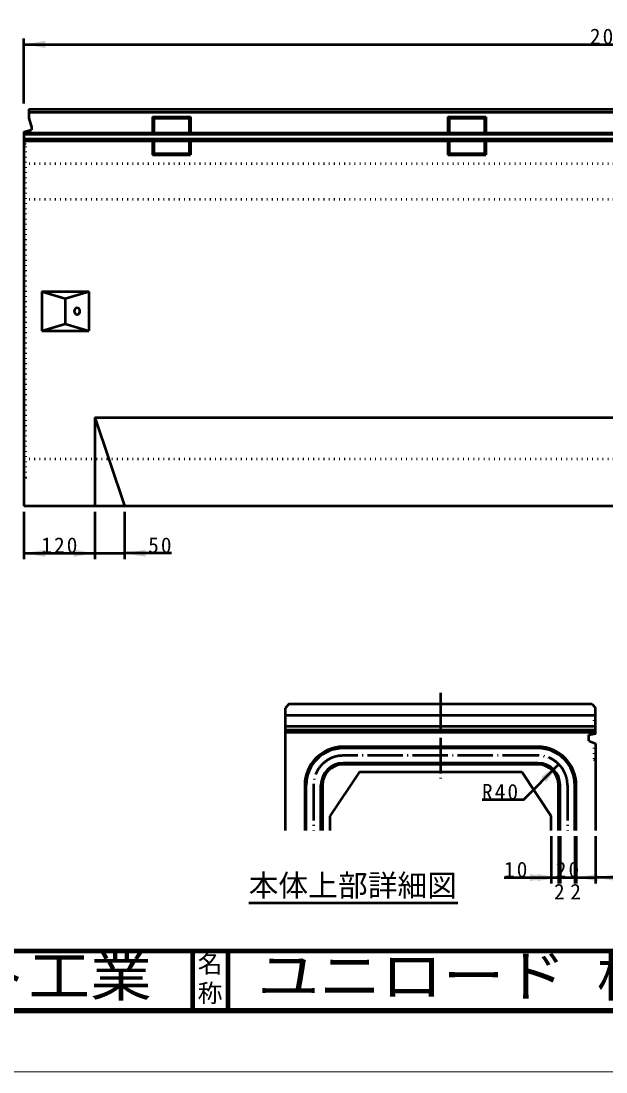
# Model space of a CAD drawing. Units: millimetres, scale not verified. Extents: x -2102 to 2102, y -1485 to 1485.
# Drawn here: x -193 to 798, y -1485 to 295 of the extents above; entities that cross this region are included whole.
import ezdxf
from ezdxf.enums import TextEntityAlignment as Align

# ---------------------------------------------------------------- set-up
doc = ezdxf.new("R2010")
doc.units = ezdxf.units.MM
doc.header["$LTSCALE"] = 5
doc.linetypes.add('DOTTED', pattern=[1.75, 0.25, -1.5])
doc.linetypes.add('LONG_DASHED_DOTTED', pattern=[15.25, 12, -1.5, 0.25, -1.5])
doc.layers.add('0-0_V-nasSTD', color=7, linetype='Continuous', lineweight=35)
doc.layers.add('0-1_0', color=7, linetype='Continuous', lineweight=50)
doc.styles.add('ＭＳ ゴシック', font='')
doc.styles.get('ＭＳ ゴシック').set_extended_font_data('MS Gothic')

msp = doc.modelspace()

# ---------------------------------------------------------------- linework, layer by layer
at = {"layer": '0-0_V-nasSTD', "lineweight": 50}
for p, q in [((261.586, -861.573), (774.086, -861.573)), ((255.336, -880.323), (780.336, -880.323)), ((255.336, -899.073), (780.336, -899.073)), ((255.336, -905.323), (780.336, -905.323)), ((255.336, -909.073), (780.336, -909.073)), ((780.336, -928.271), (780.336, -1075.624))]:
    msp.add_line(p, q, dxfattribs=at)
at = {"layer": '0-0_V-nasSTD', "lineweight": 100}
for p, q in [((97.5, -1280), (97.5, -1380)), ((157.5, -1280), (157.5, -1380))]:
    msp.add_line(p, q, dxfattribs=at)
at = {"layer": '0-0_V-nasSTD', "lineweight": 18}
for points in [[(-2102.5, -1485), (-2102.5, 1485), (2102.5, 1485), (2102.5, -1485)], [(-2002.5, -1385), (-2002.5, 1385), (2002.5, 1385), (2002.5, -1385)]]:
    msp.add_lwpolyline(points, close=True, dxfattribs=at)
at = {"layer": '0-0_V-nasSTD', "lineweight": 100}
msp.add_lwpolyline([(-1997.5, 1380), (-1997.5, -1380), (1997.5, -1380), (1997.5, 1380)], close=True, dxfattribs=at)
at = {"layer": '0-0_V-nasSTD'}
for points in [[(-187.739, 255.892), (-151.739, 249.892), (-151.739, 261.892)], [(-187.739, -606.108), (-151.739, -612.108), (-151.739, -600.108)], [(-103.739, -612.108), (-103.739, -600.108), (-67.739, -606.108)], [(-17.739, -606.108), (18.261, -612.108), (18.261, -600.108)], [(688.493, -984.931), (696.978, -993.416), (718.191, -963.717)], [(669.336, -1161.624), (669.336, -1149.624), (705.336, -1155.624)], [(681.836, -1161.624), (681.836, -1149.624), (717.836, -1155.624)], [(747.836, -1155.624), (783.836, -1161.624), (783.836, -1149.624)], [(780.336, -1155.624), (816.336, -1161.624), (816.336, -1149.624)]]:
    msp.add_solid(points, dxfattribs=at)
at = {"layer": '0-1_0'}
for p, q in [((-187.739, 155.892), (-187.739, 265.892)), ((-187.739, 255.892), (1812.261, 255.892)), ((-179.739, 145.892), (1812.261, 145.892)), ((-179.739, 140.892), (812.261, 140.892)), ((29.961, 133.192), (94.561, 133.192)), ((29.961, 133.192), (32.261, 130.892)), ((29.961, 133.192), (29.961, 105.907)), ((32.261, 130.892), (92.261, 130.892)), ((32.261, 130.892), (32.261, 105.907)), ((92.261, 130.892), (94.561, 133.192)), ((92.261, 130.892), (92.261, 105.907)), ((94.561, 133.192), (94.561, 105.907)), ((529.961, 133.192), (594.561, 133.192)), ((529.961, 133.192), (532.261, 130.892)), ((529.961, 133.192), (529.961, 105.907)), ((532.261, 130.892), (592.261, 130.892)), ((532.261, 130.892), (532.261, 105.907)), ((592.261, 130.892), (594.561, 133.192)), ((592.261, 130.892), (592.261, 105.907)), ((594.561, 133.192), (594.561, 105.907)), ((-187.739, 107.892), (-174.739, 110.892)), ((-187.739, 107.892), (-187.739, -526.108)), ((-187.739, 105.907), (812.261, 105.907)), ((-187.739, 103.892), (812.261, 103.892)), ((-187.739, 95.892), (812.261, 95.892)), ((-187.739, 92.534), (812.261, 92.534)), ((29.961, 92.534), (29.961, 68.592)), ((32.261, 92.534), (32.261, 70.892)), ((92.261, 92.534), (92.261, 70.892)), ((94.561, 92.534), (94.561, 68.592)), ((529.961, 92.534), (529.961, 68.592)), ((532.261, 92.534), (532.261, 70.892)), ((592.261, 92.534), (592.261, 70.892)), ((594.561, 92.534), (594.561, 68.592)), ((29.961, 68.592), (32.261, 70.892)), ((29.961, 68.592), (94.561, 68.592)), ((32.261, 70.892), (92.261, 70.892)), ((92.261, 70.892), (94.561, 68.592)), ((529.961, 68.592), (532.261, 70.892)), ((529.961, 68.592), (594.561, 68.592)), ((532.261, 70.892), (592.261, 70.892)), ((592.261, 70.892), (594.561, 68.592)), ((-157.739, -162.608), (-157.739, -229.608)), ((-157.739, -162.608), (-77.739, -162.608)), ((-117.739, -174.608), (-117.739, -217.608)), ((-77.739, -162.608), (-77.739, -229.608)), ((-157.739, -229.608), (-77.739, -229.608)), ((-67.739, -376.108), (-67.739, -526.108)), ((-67.739, -376.108), (-17.739, -526.108)), ((-67.739, -376.108), (812.261, -376.108)), ((-187.739, -526.108), (1812.261, -526.108)), ((-187.739, -536.108), (-187.739, -616.108)), ((-67.739, -536.108), (-67.739, -616.108)), ((-17.739, -536.108), (-17.739, -616.108)), ((62.261, -606.108), (-17.739, -606.108)), ((261.586, -861.573), (255.336, -867.823)), ((255.336, -1075.624), (255.336, -867.823)), ((774.086, -861.573), (780.336, -867.823)), ((769.086, -924.073), (769.086, -914.073)), ((769.086, -924.073), (780.336, -928.271)), ((682.836, -934.073), (352.836, -934.073)), ((682.836, -936.573), (352.836, -936.573)), ((380.336, -976.573), (330.336, -1051.573)), ((682.836, -961.573), (352.836, -961.573)), ((682.836, -964.073), (352.836, -964.073)), ((380.336, -976.573), (655.336, -976.573)), ((655.336, -976.573), (705.336, -1051.573)), ((658.087, -1023.821), (718.191, -963.717)), ((287.836, -999.073), (287.836, -1075.624)), ((290.336, -1075.624), (290.336, -999.073)), ((315.336, -1075.624), (315.336, -999.073)), ((317.836, -999.073), (317.836, -1075.624)), ((717.836, -1075.624), (717.836, -999.073)), ((720.336, -1075.624), (720.336, -999.073)), ((745.336, -1075.624), (745.336, -999.073)), ((747.836, -1075.624), (747.836, -999.073)), ((658.087, -1023.821), (588.087, -1023.821)), ((330.336, -1051.573), (330.336, -1075.624)), ((705.336, -1075.624), (705.336, -1051.573)), ((705.336, -1085.624), (705.336, -1165.624)), ((717.836, -1085.624), (717.836, -1165.624)), ((720.336, -1085.624), (720.336, -1165.624)), ((745.336, -1085.624), (745.336, -1165.624)), ((747.836, -1085.624), (747.836, -1165.624)), ((780.336, -1085.624), (780.336, -1165.624)), ((625.336, -1155.624), (705.336, -1155.624)), ((705.336, -1155.624), (717.836, -1155.624)), ((860.336, -1155.624), (780.336, -1155.624)), ((192.868, -1198.458), (546.877, -1198.458))]:
    msp.add_line(p, q, dxfattribs=at)
at = {"layer": '0-1_0', "linetype": 'DOTTED'}
for p, q in [((-184.739, 85.892), (-187.739, 87.892)), ((-184.739, -478.108), (-184.739, 85.892)), ((-187.739, 63.892), (-184.739, 65.892)), ((-187.739, 53.892), (812.261, 53.892)), ((-187.739, -6.108), (812.261, -6.108)), ((-187.739, -446.108), (812.261, -446.108)), ((-187.739, -456.108), (-184.739, -458.108)), ((-184.739, -478.108), (-187.739, -480.108)), ((777.461, -880.323), (780.336, -877.448)), ((777.461, -880.323), (777.461, -912.198))]:
    msp.add_line(p, q, dxfattribs=at)
at = {"layer": '0-1_0', "linetype": 'LONG_DASHED_DOTTED'}
for p, q in [((517.836, -842.823), (517.836, -995.323)), ((682.836, -949.073), (352.836, -949.073)), ((302.836, -999.073), (302.836, -1075.624)), ((732.836, -999.073), (732.836, -1075.624))]:
    msp.add_line(p, q, dxfattribs=at)
at = {"layer": '0-1_0', "lineweight": 100}
msp.add_line((-1997.5, -1280), (1997.5, -1280), dxfattribs=at)
at = {"layer": '0-1_0'}
for points in [[(-179.739, 145.892), (-179.739, 130.892), (-174.739, 115.892), (-174.739, 110.892)], [(-157.739, -162.608), (-117.739, -174.608), (-77.739, -162.608)], [(-157.739, -229.608), (-117.739, -217.608), (-77.739, -229.608)], [(-187.739, -606.108), (-67.739, -606.108), (-17.739, -606.108)], [(769.086, -914.073), (780.336, -911.554), (780.336, -867.823)], [(717.836, -1155.624), (720.336, -1155.624), (745.336, -1155.624), (747.836, -1155.624), (780.336, -1155.624)]]:
    msp.add_lwpolyline(points, dxfattribs=at)
at = {"layer": '0-1_0', "linetype": 'DOTTED'}
msp.add_lwpolyline([(777.461, -927.198), (777.461, -955.323), (780.336, -958.198)], dxfattribs=at)
at = {"layer": '0-1_0'}
for centre, radius, start, end in [((352.836, -999.073), 65, 90, 180), ((352.836, -999.073), 62.5, 90, 180), ((682.836, -999.073), 65, 0, 90), ((682.836, -999.073), 62.5, 0, 90), ((352.836, -999.073), 37.5, 90, 180), ((352.836, -999.073), 35, 90, 180), ((682.836, -999.073), 37.5, 0, 90), ((682.836, -999.073), 35, 0, 90)]:
    msp.add_arc(centre, radius, start, end, dxfattribs=at)
at = {"layer": '0-1_0', "linetype": 'LONG_DASHED_DOTTED'}
for centre, start, end in [((352.836, -999.073), 90, 180), ((682.836, -999.073), 0, 90)]:
    msp.add_arc(centre, 50, start, end, dxfattribs=at)
at = {"layer": '0-1_0'}
msp.add_ellipse((-97.739, -196.108), major_axis=(0, 6), ratio=0.707107, dxfattribs=at)

# ---------------------------------------------------------------- texts
at = {"layer": '0-0_V-nasSTD', "style": 'ＭＳ ゴシック'}
for s, height, p in [('本体上部詳細図', 36.95, (192.868, -1198.458)), ('2', 26.39, (710.086, -1200.624)), ('2', 26.39, (737.586, -1200.624)), ('名', 30.79, (106.482, -1326.001)), ('称', 30.79, (106.476, -1375.99))]:
    msp.add_text(s, height=height, dxfattribs=at).set_placement(p, align=Align.BOTTOM_LEFT)
at = {"layer": '0-0_V-nasSTD', "style": 'ＭＳ ゴシック', "width": 1.1}
for s, p in [('株式会社船生コンクリート工業', (-1434.221, -1377.45)), ('ユニロード 横断', (208, -1377.53))]:
    msp.add_text(s, height=69.65, dxfattribs=at).set_placement(p, align=Align.BOTTOM_LEFT)
at = {"layer": '0-0_V-nasSTD', "char_height": 26.39, "attachment_point": 7, "style": 'ＭＳ ゴシック'}
for s, insert in [('\\T1.2;2000', (770.861, 255.892)), ('\\T1.2;120', (-158.339, -606.108)), ('\\T1.2;50', (22.661, -606.108)), ('\\T1.2;R40', (588.087, -1023.821)), ('\\T1.2;10', (625.336, -1155.624)), ('\\T1.2;20', (713.036, -1155.624))]:
    msp.add_mtext(s, dxfattribs=dict(at, insert=insert))

doc.saveas('drawing.dxf')
